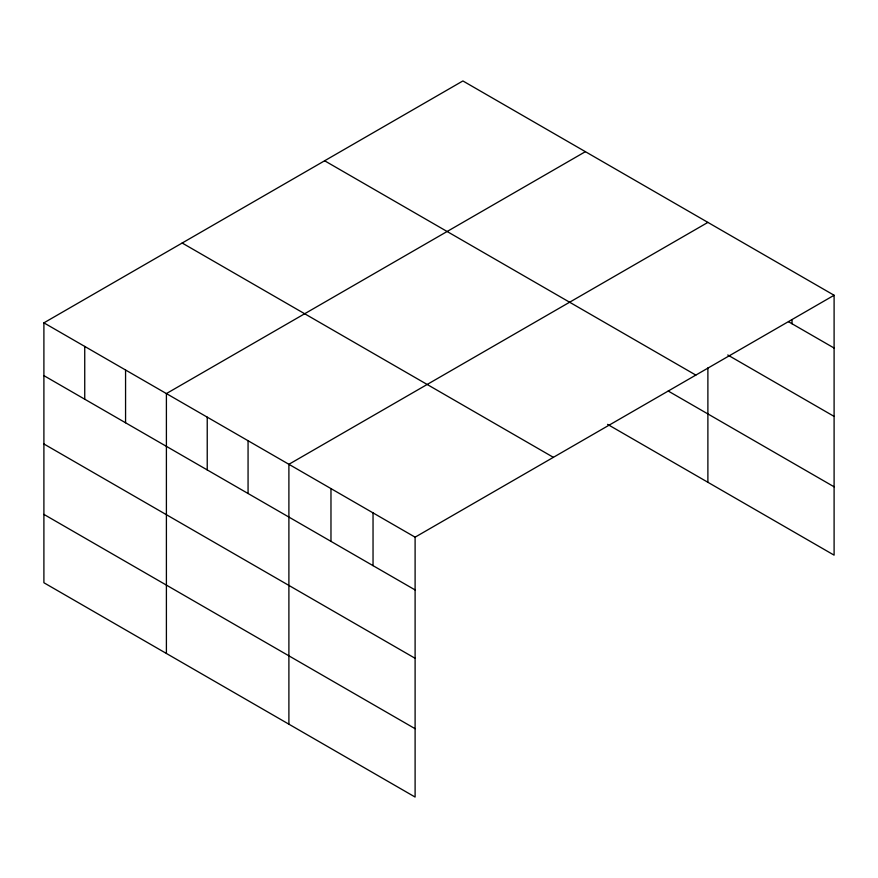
<?xml version="1.0" encoding="UTF-8"?>
<svg xmlns="http://www.w3.org/2000/svg" width="878" height="878" viewBox="0 0 878 878"><rect width="100%" height="100%" fill="white"/><g stroke="black" fill="none" stroke-linecap="round" stroke-linejoin="round"><path stroke-width="1.32" d="M834.1 295.26L415.107 537.171L415.107 797.048L43.9 582.74L43.9 322.852L462.893 80.952L834.1 295.26L834.1 555.148L607.554 424.359M585.385 151.674L166.403 393.574L166.403 653.462M707.887 222.397L288.895 464.297L288.895 724.185M788.521 321.732L834.1 348.039M727.752 354.986L834.1 416.391M324.619 160.773L695.837 375.093M668.224 391.039L834.1 486.807M182.163 243.019L553.381 457.339M43.9 322.852L415.107 537.171M43.9 375.63L415.107 589.939M43.9 443.972L415.107 658.291M43.9 514.387L415.107 728.707M792.033 319.691L792.033 323.752M707.887 367.893L707.887 482.285M373.04 512.884L373.04 565.651M330.973 488.585L330.973 541.364M248.068 440.723L248.068 493.502M207.23 417.149L207.23 469.928M125.565 370L125.565 422.779M84.738 346.426L84.738 399.205"/></g></svg>
